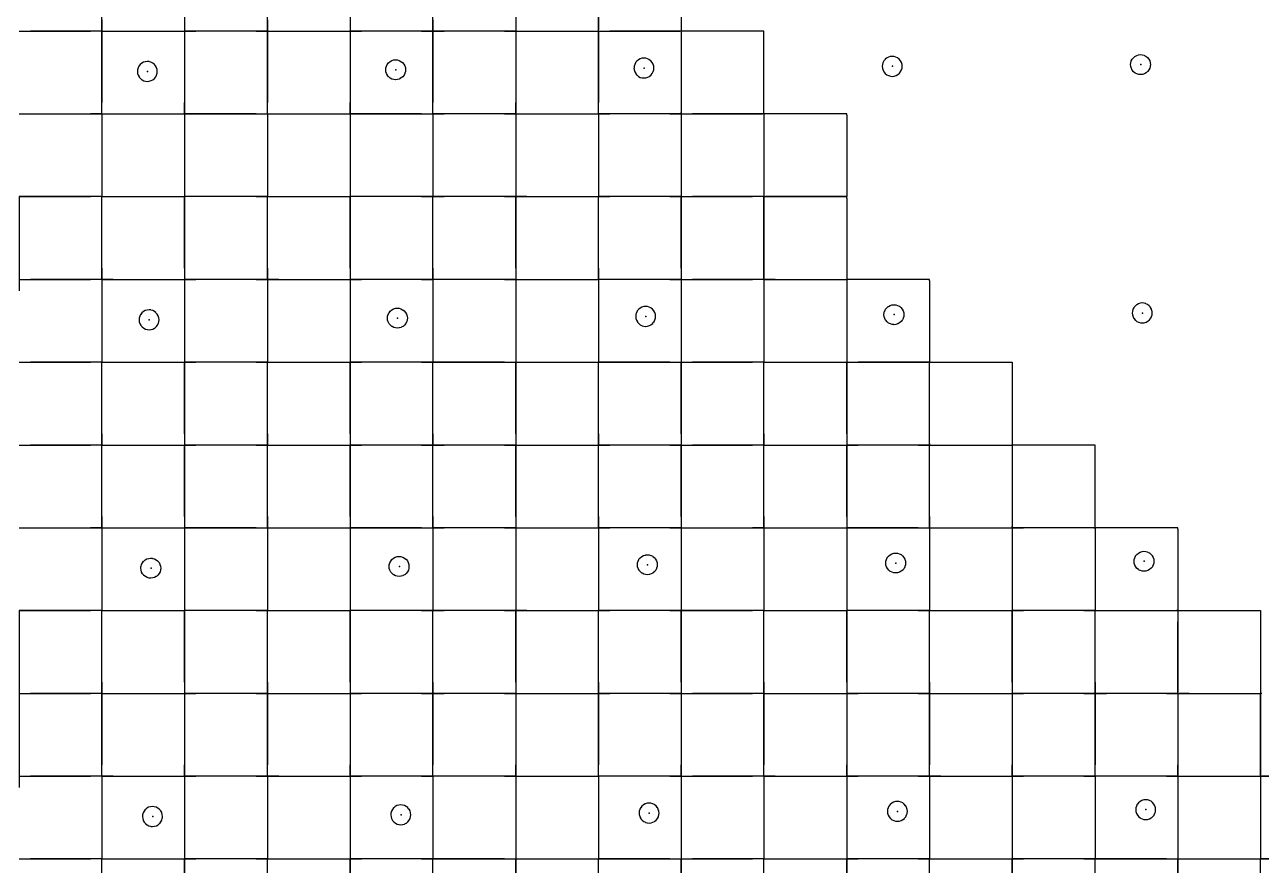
# Model space of a CAD drawing. Header units: metres. Extents: x 0 to 438, y -24 to 612.
# Drawn here: x 135.6 to 270.1, y 377.3 to 468.7 of the extents above; entities that cross this region are included whole.
import ezdxf

# ---------------------------------------------------------------- set-up
doc = ezdxf.new("R2010")
doc.units = ezdxf.units.M
doc.layers.add('LAYER_01_CUT', color=7, linetype='Continuous')
doc.layers.add('LAYER_04_GRID', color=7, linetype='Continuous')

msp = doc.modelspace()

# ---------------------------------------------------------------- linework, layer by layer
at = {"layer": 'LAYER_01_CUT'}
for points in [[(144, 466.77), (144, 468), (144, 475.77), (144, 477), (145.23, 477), (153, 477), (153, 475.77), (153, 468), (153, 466.77), (153, 459), (153, 457.77)], [(162, 466.77), (162, 468), (162, 475.77), (162, 477), (163.23, 477), (171, 477), (171, 475.77), (171, 468), (171, 466.77), (171, 459), (171, 457.77)], [(180, 466.77), (180, 468), (180, 475.77), (180, 477), (181.23, 477), (189, 477), (189, 475.77), (189, 468), (189, 466.77), (189, 459), (189, 457.77)], [(198, 466.77), (198, 468), (198, 475.77), (198, 477), (198, 468.15)], [(207, 476.85), (207, 468)], [(135, 468), (136.23, 468)], [(135, 468), (142.77, 468)], [(144, 468), (136.23, 468)], [(144, 468), (142.77, 468)], [(144, 469.23), (144, 468)], [(144, 468), (144, 460.23)], [(144, 468), (145.23, 468)], [(144, 468), (151.77, 468)], [(145.23, 468), (153, 468)], [(151.77, 468), (153, 468)], [(153, 469.23), (153, 468)], [(160.77, 468), (153, 468)], [(153, 468), (153, 460.23)], [(153, 468), (154.23, 468)], [(162, 468), (154.23, 468)], [(160.77, 468), (162, 468)], [(162, 469.23), (162, 468)], [(162, 468), (162, 460.23)], [(162, 468), (163.23, 468)], [(162, 468), (169.77, 468)], [(163.23, 468), (171, 468)], [(169.77, 468), (171, 468)], [(171, 469.23), (171, 468)], [(178.77, 468), (171, 468)], [(171, 468), (171, 460.23)], [(171, 468), (172.23, 468)], [(180, 468), (172.23, 468)], [(178.77, 468), (180, 468)], [(180, 469.23), (180, 468)], [(187.77, 468), (180, 468)], [(180, 468), (180, 460.23)], [(180, 468), (181.23, 468)], [(189, 468), (181.23, 468)], [(187.77, 468), (189, 468)], [(189, 469.23), (189, 468)], [(189, 468), (189, 460.23)], [(189, 468), (190.23, 468)], [(189, 468), (196.77, 468)], [(190.23, 468), (198, 468)], [(196.77, 468), (198, 468)], [(198, 468), (198, 468.15)], [(198, 468), (198, 460.23)], [(198, 468), (199.23, 468)], [(198, 468), (206.85, 468)], [(207, 468), (199.23, 468)], [(207, 468), (206.85, 468)], [(216, 467.85), (216, 468), (207.15, 468), (207, 468), (207, 466.77), (207, 459), (207, 457.77), (207, 450), (207, 448.77), (207, 441), (207, 439.77)], [(207, 468), (207, 459.15)], [(144, 459), (144, 466.77)], [(162, 459), (162, 466.77)], [(180, 459), (180, 466.77)], [(198, 459), (198, 466.77)], [(216, 459), (216, 467.85)], [(229.95, 463.08), (229.95, 463.08), (230.15, 463.1), (230.16, 463.11), (230.36, 463.17), (230.37, 463.17), (230.55, 463.27), (230.56, 463.27), (230.72, 463.41), (230.73, 463.42), (230.86, 463.58), (230.86, 463.59), (230.96, 463.77), (230.96, 463.78), (231.01, 463.97), (231.01, 463.98), (231.03, 464.17), (231.03, 464.18), (231.01, 464.37), (231.01, 464.38), (230.95, 464.58), (230.95, 464.59), (230.85, 464.77), (230.84, 464.78), (230.71, 464.94), (230.7, 464.95), (230.53, 465.08), (230.53, 465.08), (230.34, 465.18), (230.33, 465.18), (230.14, 465.23), (230.13, 465.23), (229.95, 465.25), (229.94, 465.25), (229.74, 465.23), (229.73, 465.23), (229.54, 465.17), (229.53, 465.17), (229.34, 465.07), (229.34, 465.06), (229.17, 464.93), (229.17, 464.92), (229.04, 464.75), (229.03, 464.75), (228.94, 464.56), (228.94, 464.55), (228.88, 464.36), (228.88, 464.35), (228.86, 464.17), (228.86, 464.16), (228.88, 463.96), (228.89, 463.95), (228.95, 463.76), (228.95, 463.75), (229.05, 463.56), (229.05, 463.56), (229.19, 463.4), (229.19, 463.39), (229.36, 463.26), (229.37, 463.25), (229.55, 463.16), (229.56, 463.16), (229.75, 463.1), (229.76, 463.1), (229.95, 463.08)], [(256.95, 465.44), (257.13, 465.42), (257.14, 465.42), (257.33, 465.37), (257.34, 465.36), (257.53, 465.27), (257.53, 465.26), (257.7, 465.13), (257.71, 465.13), (257.84, 464.96), (257.85, 464.96), (257.95, 464.77), (257.95, 464.76), (258.01, 464.57), (258.01, 464.56), (258.03, 464.36), (258.03, 464.35), (258.01, 464.17), (258.01, 464.16), (257.96, 463.97), (257.96, 463.96), (257.86, 463.77), (257.86, 463.77), (257.73, 463.6), (257.72, 463.6), (257.56, 463.46), (257.55, 463.46), (257.37, 463.35), (257.36, 463.35), (257.16, 463.29), (257.15, 463.29), (256.95, 463.27), (256.95, 463.27), (256.76, 463.29), (256.75, 463.29), (256.56, 463.34), (256.55, 463.35), (256.37, 463.44), (256.36, 463.44), (256.19, 463.57), (256.19, 463.58), (256.05, 463.74), (256.05, 463.75), (255.95, 463.94), (255.95, 463.94), (255.88, 464.14), (255.88, 464.15), (255.86, 464.35), (255.86, 464.35), (255.88, 464.54), (255.88, 464.55), (255.94, 464.74), (255.94, 464.75), (256.03, 464.93), (256.04, 464.94), (256.17, 465.11), (256.17, 465.11), (256.34, 465.25), (256.34, 465.25), (256.53, 465.35), (256.54, 465.36), (256.73, 465.42), (256.74, 465.42), (256.94, 465.44), (256.95, 465.44)], [(149.72, 462.85), (149.73, 462.86), (149.86, 463.02), (149.86, 463.03), (149.96, 463.21), (149.96, 463.22), (150.01, 463.41), (150.02, 463.42), (150.03, 463.61), (150.03, 463.62), (150.01, 463.81), (150.01, 463.82), (149.95, 464.02), (149.95, 464.03), (149.85, 464.21), (149.84, 464.22), (149.71, 464.38), (149.7, 464.39), (149.54, 464.52), (149.53, 464.52), (149.34, 464.62), (149.34, 464.62), (149.14, 464.67), (149.14, 464.68), (148.95, 464.69), (148.94, 464.69), (148.74, 464.67), (148.73, 464.67), (148.54, 464.61), (148.53, 464.61), (148.35, 464.51), (148.34, 464.5), (148.18, 464.37), (148.17, 464.36), (148.04, 464.19), (148.03, 464.19), (147.94, 464), (147.94, 464), (147.88, 463.8), (147.88, 463.8), (147.87, 463.61), (147.87, 463.6), (147.89, 463.4), (147.89, 463.39), (147.95, 463.2), (147.95, 463.19), (148.05, 463.01), (148.05, 463), (148.19, 462.84), (148.2, 462.83), (148.36, 462.7), (148.37, 462.69), (148.55, 462.6), (148.56, 462.6), (148.75, 462.54), (148.76, 462.54), (148.95, 462.53), (148.96, 462.52), (149.16, 462.55), (149.16, 462.55), (149.36, 462.61), (149.37, 462.61), (149.55, 462.71), (149.56, 462.71), (149.72, 462.85)], [(174.88, 463.98), (174.88, 463.99), (174.94, 464.18), (174.94, 464.19), (175.03, 464.37), (175.04, 464.38), (175.17, 464.55), (175.18, 464.55), (175.34, 464.69), (175.35, 464.69), (175.53, 464.79), (175.54, 464.8), (175.73, 464.86), (175.74, 464.86), (175.94, 464.88), (175.95, 464.88), (176.14, 464.86), (176.14, 464.86), (176.34, 464.81), (176.34, 464.8), (176.53, 464.71), (176.53, 464.7), (176.7, 464.57), (176.71, 464.57), (176.84, 464.41), (176.85, 464.4), (176.95, 464.21), (176.95, 464.21), (177.01, 464.01), (177.01, 464), (177.03, 463.8), (177.03, 463.79), (177.02, 463.61), (177.01, 463.6), (176.96, 463.41), (176.96, 463.4), (176.86, 463.22), (176.86, 463.21), (176.73, 463.04), (176.72, 463.04), (176.56, 462.9), (176.55, 462.9), (176.37, 462.8), (176.36, 462.79), (176.16, 462.73), (176.15, 462.73), (175.96, 462.71), (175.95, 462.71), (175.76, 462.73), (175.75, 462.73), (175.56, 462.78), (175.55, 462.79), (175.37, 462.88), (175.36, 462.88), (175.2, 463.02), (175.19, 463.02), (175.05, 463.18), (175.05, 463.19), (174.95, 463.38), (174.95, 463.38), (174.89, 463.58), (174.89, 463.59), (174.87, 463.79), (174.87, 463.79), (174.88, 463.98)], [(203.86, 463.4), (203.96, 463.59), (203.96, 463.59), (204.01, 463.79), (204.01, 463.79), (204.03, 463.98), (204.03, 463.99), (204.01, 464.19), (204.01, 464.2), (203.95, 464.39), (203.95, 464.4), (203.85, 464.58), (203.84, 464.59), (203.71, 464.75), (203.7, 464.76), (203.53, 464.89), (203.53, 464.9), (203.34, 464.99), (203.33, 464.99), (203.14, 465.05), (203.14, 465.05), (202.95, 465.06), (202.94, 465.06), (202.74, 465.04), (202.73, 465.04), (202.54, 464.98), (202.53, 464.98), (202.34, 464.88), (202.34, 464.88), (202.18, 464.74), (202.17, 464.73), (202.04, 464.57), (202.03, 464.56), (201.94, 464.38), (201.94, 464.37), (201.88, 464.18), (201.88, 464.17), (201.87, 463.98), (201.86, 463.97), (201.88, 463.78), (201.89, 463.77), (201.95, 463.57), (201.95, 463.56), (202.05, 463.38), (202.05, 463.37), (202.19, 463.21), (202.2, 463.2), (202.36, 463.07), (202.37, 463.07), (202.55, 462.97), (202.56, 462.97), (202.75, 462.92), (202.76, 462.91), (202.95, 462.9), (202.96, 462.9), (203.15, 462.92), (203.16, 462.92), (203.36, 462.98), (203.37, 462.98), (203.55, 463.08), (203.56, 463.09), (203.72, 463.22), (203.73, 463.23), (203.86, 463.39), (203.86, 463.4)], [(144, 459), (144, 460.23)], [(153, 459), (153, 460.23)], [(162, 459), (162, 460.23)], [(171, 459), (171, 460.23)], [(180, 459), (180, 460.23)], [(189, 459), (189, 460.23)], [(198, 459), (198, 460.23)], [(135, 459), (136.23, 459)], [(135, 459), (142.77, 459)], [(136.23, 459), (144, 459), (144, 457.77)], [(144, 459), (142.77, 459)], [(144, 459), (144, 451.23)], [(144, 459), (145.23, 459)], [(144, 459), (151.77, 459)], [(145.23, 459), (153, 459)], [(151.77, 459), (153, 459)], [(160.77, 459), (153, 459)], [(153, 459), (153, 451.23)], [(153, 459), (154.23, 459)], [(154.23, 459), (162, 459), (162, 457.77)], [(160.77, 459), (162, 459)], [(162, 459), (162, 451.23)], [(162, 459), (163.23, 459)], [(162, 459), (169.77, 459)], [(163.23, 459), (171, 459)], [(169.77, 459), (171, 459)], [(178.77, 459), (171, 459)], [(171, 459), (171, 451.23)], [(171, 459), (172.23, 459)], [(172.23, 459), (180, 459), (180, 457.77)], [(178.77, 459), (180, 459)], [(187.77, 459), (180, 459)], [(180, 459), (180, 451.23)], [(180, 459), (181.23, 459)], [(189, 459), (181.23, 459)], [(187.77, 459), (189, 459)], [(189, 459), (189, 451.23)], [(189, 459), (190.23, 459)], [(189, 459), (196.77, 459)], [(190.23, 459), (198, 459), (198, 457.77)], [(196.77, 459), (198, 459)], [(205.77, 459), (198, 459)], [(198, 459), (198, 451.23)], [(198, 459), (199.23, 459)], [(207, 459), (199.23, 459)], [(205.77, 459), (207, 459)], [(207, 459), (207, 459.15)], [(207, 459), (207, 451.23)], [(207, 459), (208.23, 459)], [(207, 459), (215.85, 459)], [(216, 459), (208.23, 459)], [(216, 459), (215.85, 459)], [(225, 458.85), (225, 459), (216.15, 459), (216, 459), (216, 457.77)], [(216, 459), (216, 450.15)], [(225, 458.85), (225, 450)], [(144, 457.77), (144, 450)], [(153, 457.77), (153, 450)], [(162, 457.77), (162, 450)], [(171, 457.77), (171, 450)], [(180, 457.77), (180, 450)], [(189, 457.77), (189, 450)], [(198, 457.77), (198, 450)], [(216, 457.77), (216, 450)], [(144, 451.23), (144, 450)], [(153, 451.23), (153, 450)], [(162, 451.23), (162, 450)], [(171, 451.23), (171, 450)], [(180, 451.23), (180, 450)], [(189, 451.23), (189, 450)], [(198, 451.23), (198, 450)], [(207, 451.23), (207, 450)], [(136.23, 450), (135, 450), (135, 448.77), (135, 441), (135, 439.77)], [(135, 450), (142.77, 450)], [(144, 450), (136.23, 450)], [(144, 450), (142.77, 450)], [(144, 448.77), (144, 450), (145.23, 450)], [(144, 442.23), (144, 450)], [(144, 450), (151.77, 450)], [(145.23, 450), (153, 450)], [(151.77, 450), (153, 450)], [(154.23, 450), (153, 450), (153, 448.77), (153, 441), (153, 439.77)], [(160.77, 450), (153, 450)], [(153, 442.23), (153, 450)], [(162, 450), (154.23, 450)], [(160.77, 450), (162, 450)], [(162, 448.77), (162, 450), (163.23, 450)], [(162, 442.23), (162, 450)], [(162, 450), (169.77, 450)], [(163.23, 450), (171, 450)], [(169.77, 450), (171, 450)], [(172.23, 450), (171, 450), (171, 448.77), (171, 441), (171, 439.77)], [(178.77, 450), (171, 450)], [(171, 442.23), (171, 450)], [(180, 450), (172.23, 450)], [(178.77, 450), (180, 450)], [(180, 448.77), (180, 450), (181.23, 450)], [(187.77, 450), (180, 450)], [(180, 442.23), (180, 450)], [(189, 450), (181.23, 450)], [(187.77, 450), (189, 450)], [(190.23, 450), (189, 450), (189, 448.77), (189, 441), (189, 439.77)], [(189, 442.23), (189, 450)], [(189, 450), (196.77, 450)], [(190.23, 450), (198, 450)], [(196.77, 450), (198, 450)], [(198, 448.77), (198, 450), (199.23, 450)], [(205.77, 450), (198, 450)], [(198, 442.23), (198, 450)], [(207, 450), (199.23, 450)], [(205.77, 450), (207, 450)], [(207, 442.23), (207, 450)], [(207, 450), (208.23, 450)], [(207, 450), (214.77, 450)], [(216, 450), (208.23, 450)], [(216, 450), (214.77, 450)], [(216, 450.15), (216, 450)], [(216, 448.77), (216, 450), (216, 441.15)], [(216, 450), (224.85, 450)], [(216, 450), (216.15, 450)], [(224.85, 450), (225, 450), (216.15, 450)], [(225, 449.85), (225, 450)], [(225, 449.85), (225, 441)], [(144, 441), (144, 448.77)], [(162, 441), (162, 448.77)], [(180, 441), (180, 448.77)], [(198, 441), (198, 448.77)], [(216, 441), (216, 448.77)], [(144, 442.23), (144, 441)], [(153, 442.23), (153, 441)], [(162, 442.23), (162, 441)], [(171, 442.23), (171, 441)], [(180, 442.23), (180, 441)], [(189, 442.23), (189, 441)], [(198, 442.23), (198, 441)], [(207, 442.23), (207, 441)], [(216, 441), (216, 441.15)], [(135, 441), (136.23, 441)], [(135, 441), (142.77, 441)], [(144, 441), (136.23, 441)], [(144, 441), (142.77, 441)], [(145.23, 441), (144, 441), (144, 439.77)], [(144, 441), (144, 433.23)], [(144, 441), (151.77, 441)], [(144, 439.77), (144, 432)], [(145.23, 441), (153, 441)], [(151.77, 441), (153, 441)], [(160.77, 441), (153, 441)], [(153, 441), (153, 433.23)], [(153, 441), (154.23, 441)], [(153, 439.77), (153, 432)], [(162, 441), (154.23, 441)], [(160.77, 441), (162, 441)], [(163.23, 441), (162, 441), (162, 439.77)], [(162, 441), (162, 433.23)], [(162, 441), (169.77, 441)], [(162, 439.77), (162, 432)], [(163.23, 441), (171, 441)], [(169.77, 441), (171, 441)], [(178.77, 441), (171, 441)], [(171, 441), (171, 433.23)], [(171, 441), (172.23, 441)], [(171, 439.77), (171, 432)], [(180, 441), (172.23, 441)], [(178.77, 441), (180, 441)], [(181.23, 441), (180, 441), (180, 439.77)], [(187.77, 441), (180, 441)], [(180, 441), (180, 433.23)], [(180, 439.77), (180, 432)], [(189, 441), (181.23, 441)], [(187.77, 441), (189, 441)], [(189, 441), (189, 433.23)], [(189, 441), (190.23, 441)], [(189, 441), (196.77, 441)], [(189, 439.77), (189, 432)], [(190.23, 441), (198, 441)], [(196.77, 441), (198, 441)], [(199.23, 441), (198, 441), (198, 439.77)], [(205.77, 441), (198, 441)], [(198, 441), (198, 433.23)], [(198, 439.77), (198, 432)], [(207, 441), (199.23, 441)], [(205.77, 441), (207, 441)], [(207, 441), (207, 433.23)], [(207, 441), (208.23, 441)], [(207, 441), (214.77, 441)], [(207, 439.77), (207, 432)], [(216, 441), (208.23, 441)], [(216, 441), (214.77, 441)], [(217.23, 441), (216, 441), (216, 439.77)], [(216, 441), (216, 433.23)], [(216, 441), (224.85, 441)], [(216, 439.77), (216, 432)], [(217.23, 441), (225, 441)], [(224.85, 441), (225, 441)], [(234, 440.85), (234, 441), (225.15, 441), (225, 441), (225, 439.77)], [(225, 441), (225, 432.15)], [(225, 439.77), (225, 432)], [(234, 440.85), (234, 432)], [(257.55, 436.36), (257.74, 436.46), (257.74, 436.46), (257.91, 436.6), (257.91, 436.6), (258.04, 436.77), (258.05, 436.78), (258.14, 436.96), (258.14, 436.97), (258.2, 437.16), (258.2, 437.17), (258.22, 437.35), (258.22, 437.36), (258.2, 437.56), (258.19, 437.57), (258.13, 437.77), (258.13, 437.77), (258.03, 437.96), (258.03, 437.97), (257.89, 438.13), (257.89, 438.13), (257.72, 438.26), (257.71, 438.27), (257.53, 438.36), (257.52, 438.37), (257.33, 438.42), (257.32, 438.42), (257.13, 438.44), (257.13, 438.44), (256.93, 438.42), (256.92, 438.42), (256.72, 438.36), (256.71, 438.35), (256.53, 438.25), (256.52, 438.25), (256.36, 438.11), (256.35, 438.11), (256.22, 437.94), (256.22, 437.93), (256.12, 437.75), (256.12, 437.74), (256.07, 437.55), (256.07, 437.54), (256.05, 437.35), (256.05, 437.35), (256.07, 437.15), (256.07, 437.14), (256.13, 436.94), (256.13, 436.94), (256.23, 436.75), (256.24, 436.74), (256.37, 436.58), (256.38, 436.58), (256.55, 436.44), (256.55, 436.44), (256.74, 436.35), (256.75, 436.34), (256.94, 436.29), (256.95, 436.29), (257.13, 436.27), (257.14, 436.27), (257.34, 436.29), (257.35, 436.29), (257.54, 436.35), (257.55, 436.36)], [(148.24, 436.01), (148.24, 436), (148.38, 435.84), (148.38, 435.83), (148.55, 435.7), (148.56, 435.69), (148.74, 435.6), (148.75, 435.6), (148.94, 435.54), (148.95, 435.54), (149.14, 435.53), (149.14, 435.53), (149.34, 435.55), (149.35, 435.55), (149.55, 435.61), (149.55, 435.61), (149.74, 435.71), (149.75, 435.71), (149.91, 435.85), (149.92, 435.86), (150.05, 436.02), (150.05, 436.03), (150.14, 436.21), (150.15, 436.22), (150.2, 436.41), (150.2, 436.42), (150.22, 436.61), (150.22, 436.62), (150.2, 436.81), (150.2, 436.82), (150.14, 437.02), (150.14, 437.03), (150.03, 437.21), (150.03, 437.22), (149.89, 437.38), (149.89, 437.39), (149.72, 437.52), (149.72, 437.52), (149.53, 437.62), (149.52, 437.62), (149.33, 437.67), (149.32, 437.68), (149.14, 437.69), (149.13, 437.69), (148.93, 437.67), (148.92, 437.67), (148.73, 437.61), (148.72, 437.61), (148.53, 437.51), (148.53, 437.5), (148.36, 437.37), (148.36, 437.36), (148.23, 437.2), (148.22, 437.19), (148.13, 437), (148.12, 437), (148.07, 436.8), (148.07, 436.8), (148.05, 436.61), (148.05, 436.6), (148.07, 436.4), (148.07, 436.39), (148.13, 436.2), (148.14, 436.19), (148.24, 436.01)], [(176.32, 437.86), (176.33, 437.86), (176.52, 437.81), (176.53, 437.8), (176.71, 437.71), (176.72, 437.71), (176.89, 437.57), (176.89, 437.57), (177.03, 437.41), (177.03, 437.4), (177.13, 437.21), (177.14, 437.21), (177.2, 437.01), (177.2, 437), (177.22, 436.8), (177.22, 436.8), (177.2, 436.61), (177.2, 436.6), (177.15, 436.41), (177.14, 436.4), (177.05, 436.22), (177.05, 436.21), (176.91, 436.04), (176.91, 436.04), (176.75, 435.9), (176.74, 435.9), (176.55, 435.8), (176.55, 435.79), (176.35, 435.73), (176.34, 435.73), (176.14, 435.71), (176.14, 435.71), (175.95, 435.73), (175.94, 435.73), (175.75, 435.78), (175.74, 435.79), (175.56, 435.88), (175.55, 435.89), (175.38, 436.02), (175.38, 436.02), (175.24, 436.18), (175.24, 436.19), (175.14, 436.38), (175.13, 436.39), (175.07, 436.58), (175.07, 436.59), (175.05, 436.79), (175.05, 436.8), (175.07, 436.98), (175.07, 436.99), (175.12, 437.18), (175.13, 437.19), (175.22, 437.37), (175.23, 437.38), (175.36, 437.55), (175.36, 437.55), (175.52, 437.69), (175.53, 437.69), (175.72, 437.79), (175.73, 437.8), (175.92, 437.86), (175.93, 437.86), (176.13, 437.88), (176.14, 437.88), (176.32, 437.86)], [(202.22, 437.57), (202.22, 437.56), (202.13, 437.38), (202.12, 437.37), (202.07, 437.18), (202.07, 437.17), (202.05, 436.98), (202.05, 436.97), (202.07, 436.78), (202.07, 436.77), (202.13, 436.57), (202.14, 436.56), (202.24, 436.38), (202.24, 436.37), (202.38, 436.21), (202.38, 436.2), (202.55, 436.07), (202.55, 436.07), (202.74, 435.97), (202.75, 435.97), (202.94, 435.92), (202.95, 435.91), (203.13, 435.9), (203.14, 435.9), (203.34, 435.92), (203.35, 435.92), (203.54, 435.98), (203.55, 435.98), (203.74, 436.08), (203.75, 436.09), (203.91, 436.22), (203.91, 436.23), (204.04, 436.4), (204.05, 436.4), (204.14, 436.59), (204.15, 436.6), (204.2, 436.79), (204.2, 436.79), (204.22, 436.98), (204.22, 436.99), (204.2, 437.19), (204.2, 437.2), (204.14, 437.39), (204.13, 437.4), (204.03, 437.58), (204.03, 437.59), (203.89, 437.75), (203.89, 437.76), (203.72, 437.89), (203.71, 437.9), (203.53, 437.99), (203.52, 437.99), (203.33, 438.05), (203.32, 438.05), (203.13, 438.06), (203.13, 438.07), (202.93, 438.04), (202.92, 438.04), (202.72, 437.98), (202.72, 437.98), (202.53, 437.88), (202.52, 437.88), (202.36, 437.74), (202.36, 437.73), (202.22, 437.57)], [(230.53, 438.18), (230.71, 438.08), (230.72, 438.08), (230.89, 437.95), (230.89, 437.94), (231.03, 437.78), (231.03, 437.77), (231.13, 437.59), (231.14, 437.58), (231.2, 437.38), (231.2, 437.37), (231.22, 437.18), (231.22, 437.17), (231.2, 436.98), (231.2, 436.97), (231.15, 436.78), (231.14, 436.77), (231.05, 436.59), (231.04, 436.58), (230.91, 436.42), (230.91, 436.41), (230.74, 436.27), (230.74, 436.27), (230.55, 436.17), (230.54, 436.17), (230.35, 436.11), (230.34, 436.11), (230.14, 436.08), (230.13, 436.09), (229.95, 436.1), (229.94, 436.1), (229.75, 436.16), (229.74, 436.16), (229.55, 436.25), (229.55, 436.26), (229.38, 436.39), (229.38, 436.4), (229.24, 436.56), (229.23, 436.57), (229.13, 436.75), (229.13, 436.76), (229.07, 436.95), (229.07, 436.96), (229.05, 437.16), (229.05, 437.17), (229.07, 437.36), (229.07, 437.36), (229.12, 437.56), (229.13, 437.56), (229.22, 437.75), (229.22, 437.75), (229.35, 437.92), (229.36, 437.93), (229.52, 438.06), (229.53, 438.07), (229.72, 438.17), (229.72, 438.17), (229.92, 438.23), (229.93, 438.23), (230.13, 438.25), (230.13, 438.25), (230.32, 438.24), (230.33, 438.23), (230.52, 438.18), (230.53, 438.18)], [(144, 433.23), (144, 432)], [(153, 433.23), (153, 432)], [(162, 433.23), (162, 432)], [(171, 433.23), (171, 432)], [(180, 433.23), (180, 432)], [(189, 433.23), (189, 432)], [(198, 433.23), (198, 432)], [(207, 433.23), (207, 432)], [(216, 433.23), (216, 432)], [(135, 432), (136.23, 432)], [(135, 432), (142.77, 432)], [(144, 432), (136.23, 432)], [(144, 432), (142.77, 432)], [(144, 421.77), (144, 423), (144, 430.77), (144, 432), (145.23, 432), (153, 432), (153, 430.77), (153, 423), (153, 421.77), (153, 414), (153, 412.77)], [(144, 424.23), (144, 432)], [(144, 432), (151.77, 432)], [(151.77, 432), (153, 432)], [(160.77, 432), (153, 432)], [(153, 424.23), (153, 432)], [(153, 432), (154.23, 432)], [(162, 432), (154.23, 432)], [(160.77, 432), (162, 432)], [(162, 421.77), (162, 423), (162, 430.77), (162, 432), (163.23, 432), (171, 432), (171, 430.77), (171, 423), (171, 421.77), (171, 414), (171, 412.77)], [(162, 424.23), (162, 432)], [(162, 432), (169.77, 432)], [(169.77, 432), (171, 432)], [(178.77, 432), (171, 432)], [(171, 424.23), (171, 432)], [(171, 432), (172.23, 432)], [(180, 432), (172.23, 432)], [(178.77, 432), (180, 432)], [(180, 421.77), (180, 423), (180, 430.77), (180, 432), (181.23, 432), (189, 432), (189, 430.77), (189, 423), (189, 421.77), (189, 414), (189, 412.77)], [(187.77, 432), (180, 432)], [(180, 424.23), (180, 432)], [(187.77, 432), (189, 432)], [(189, 424.23), (189, 432)], [(189, 432), (190.23, 432)], [(189, 432), (196.77, 432)], [(190.23, 432), (198, 432)], [(196.77, 432), (198, 432)], [(198, 421.77), (198, 423), (198, 430.77), (198, 432), (199.23, 432), (207, 432), (207, 430.77), (207, 423), (207, 421.77), (207, 414), (207, 412.77)], [(205.77, 432), (198, 432)], [(198, 424.23), (198, 432)], [(205.77, 432), (207, 432)], [(207, 424.23), (207, 432)], [(207, 432), (208.23, 432)], [(207, 432), (214.77, 432)], [(216, 432), (208.23, 432)], [(216, 432), (214.77, 432)], [(216, 421.77), (216, 423), (216, 430.77), (216, 432), (217.23, 432), (225, 432), (225, 430.77), (225, 423), (225, 421.77), (225, 414), (225, 412.77)], [(216, 424.23), (216, 432)], [(216, 432), (223.77, 432)], [(223.77, 432), (225, 432)], [(225, 432.15), (225, 432)], [(225, 424.23), (225, 432)], [(225, 432), (226.23, 432)], [(225, 432), (233.85, 432)], [(234, 432), (226.23, 432)], [(234, 432), (233.85, 432)], [(234, 421.77), (234, 423), (234, 430.77), (234, 432), (234.15, 432), (243, 432), (243, 431.85)], [(234, 423.15), (234, 432)], [(243, 431.85), (243, 423)], [(144, 424.23), (144, 423)], [(153, 424.23), (153, 423)], [(162, 424.23), (162, 423)], [(171, 424.23), (171, 423)], [(180, 424.23), (180, 423)], [(189, 424.23), (189, 423)], [(198, 424.23), (198, 423)], [(207, 424.23), (207, 423)], [(216, 424.23), (216, 423)], [(225, 424.23), (225, 423)], [(135, 423), (136.23, 423)], [(135, 423), (142.77, 423)], [(144, 423), (136.23, 423)], [(144, 423), (142.77, 423)], [(144, 415.23), (144, 423)], [(144, 423), (145.23, 423)], [(144, 423), (151.77, 423)], [(145.23, 423), (153, 423)], [(151.77, 423), (153, 423)], [(160.77, 423), (153, 423)], [(153, 415.23), (153, 423)], [(153, 423), (154.23, 423)], [(162, 423), (154.23, 423)], [(160.77, 423), (162, 423)], [(162, 415.23), (162, 423)], [(162, 423), (163.23, 423)], [(162, 423), (169.77, 423)], [(163.23, 423), (171, 423)], [(169.77, 423), (171, 423)], [(178.77, 423), (171, 423)], [(171, 415.23), (171, 423)], [(171, 423), (172.23, 423)], [(180, 423), (172.23, 423)], [(178.77, 423), (180, 423)], [(187.77, 423), (180, 423)], [(180, 415.23), (180, 423)], [(180, 423), (181.23, 423)], [(189, 423), (181.23, 423)], [(187.77, 423), (189, 423)], [(189, 415.23), (189, 423)], [(189, 423), (190.23, 423)], [(189, 423), (196.77, 423)], [(190.23, 423), (198, 423)], [(196.77, 423), (198, 423)], [(205.77, 423), (198, 423)], [(198, 415.23), (198, 423)], [(198, 423), (199.23, 423)], [(207, 423), (199.23, 423)], [(205.77, 423), (207, 423)], [(207, 415.23), (207, 423)], [(207, 423), (208.23, 423)], [(207, 423), (214.77, 423)], [(216, 423), (208.23, 423)], [(216, 423), (214.77, 423)], [(216, 415.23), (216, 423)], [(216, 423), (217.23, 423)], [(216, 423), (223.77, 423)], [(217.23, 423), (225, 423)], [(223.77, 423), (225, 423)], [(232.77, 423), (225, 423)], [(225, 415.23), (225, 423)], [(225, 423), (226.23, 423)], [(234, 423), (226.23, 423)], [(232.77, 423), (234, 423)], [(234, 423.15), (234, 423)], [(234, 415.23), (234, 423)], [(234, 423), (235.23, 423)], [(234, 423), (242.85, 423)], [(235.23, 423), (243, 423)], [(242.85, 423), (243, 423)], [(252, 422.85), (252, 423), (243.15, 423), (243, 423), (243, 421.77), (243, 414), (243, 412.77), (243, 405), (243, 403.77), (243, 396), (243, 394.77), (243, 387), (243, 385.77)], [(243, 423), (243, 414.15)], [(252, 414), (252, 422.85)], [(144, 414), (144, 421.77)], [(162, 414), (162, 421.77)], [(180, 414), (180, 421.77)], [(198, 414), (198, 421.77)], [(216, 414), (216, 421.77)], [(234, 414), (234, 421.77)], [(144, 415.23), (144, 414)], [(153, 415.23), (153, 414)], [(162, 415.23), (162, 414)], [(171, 415.23), (171, 414)], [(180, 415.23), (180, 414)], [(189, 415.23), (189, 414)], [(198, 415.23), (198, 414)], [(207, 415.23), (207, 414)], [(216, 415.23), (216, 414)], [(225, 415.23), (225, 414)], [(234, 415.23), (234, 414)], [(243, 414), (243, 414.15)], [(135, 414), (136.23, 414)], [(135, 414), (142.77, 414)], [(136.23, 414), (144, 414), (144, 412.77)], [(144, 414), (142.77, 414)], [(144, 414), (144, 406.23)], [(144, 414), (145.23, 414)], [(144, 414), (151.77, 414)], [(145.23, 414), (153, 414)], [(151.77, 414), (153, 414)], [(160.77, 414), (153, 414)], [(153, 414), (153, 406.23)], [(153, 414), (154.23, 414)], [(154.23, 414), (162, 414), (162, 412.77)], [(160.77, 414), (162, 414)], [(162, 414), (162, 406.23)], [(162, 414), (163.23, 414)], [(162, 414), (169.77, 414)], [(163.23, 414), (171, 414)], [(169.77, 414), (171, 414)], [(178.77, 414), (171, 414)], [(171, 414), (171, 406.23)], [(171, 414), (172.23, 414)], [(172.23, 414), (180, 414), (180, 412.77)], [(178.77, 414), (180, 414)], [(187.77, 414), (180, 414)], [(180, 414), (180, 406.23)], [(180, 414), (181.23, 414)], [(189, 414), (181.23, 414)], [(187.77, 414), (189, 414)], [(189, 414), (189, 406.23)], [(189, 414), (190.23, 414)], [(189, 414), (196.77, 414)], [(190.23, 414), (198, 414), (198, 412.77)], [(196.77, 414), (198, 414)], [(205.77, 414), (198, 414)], [(198, 414), (198, 406.23)], [(198, 414), (199.23, 414)], [(207, 414), (199.23, 414)], [(205.77, 414), (207, 414)], [(207, 414), (207, 406.23)], [(207, 414), (208.23, 414)], [(207, 414), (214.77, 414)], [(208.23, 414), (216, 414), (216, 412.77)], [(216, 414), (214.77, 414)], [(216, 414), (216, 406.23)], [(216, 414), (217.23, 414)], [(216, 414), (223.77, 414)], [(217.23, 414), (225, 414)], [(223.77, 414), (225, 414)], [(232.77, 414), (225, 414)], [(225, 414), (225, 406.23)], [(225, 414), (226.23, 414)], [(226.23, 414), (234, 414), (234, 412.77)], [(232.77, 414), (234, 414)], [(234, 414), (234, 406.23)], [(234, 414), (235.23, 414)], [(234, 414), (241.77, 414)], [(235.23, 414), (243, 414)], [(241.77, 414), (243, 414)], [(251.85, 414), (243, 414)], [(243, 414), (243, 406.23)], [(243, 414), (244.23, 414)], [(252, 414), (244.23, 414)], [(251.85, 414), (252, 414)], [(261, 413.85), (261, 414), (252.15, 414), (252, 414), (252, 412.77)], [(252, 414), (252, 405.15)], [(261, 413.85), (261, 405)], [(144, 412.77), (144, 405)], [(153, 412.77), (153, 405)], [(162, 412.77), (162, 405)], [(171, 412.77), (171, 405)], [(180, 412.77), (180, 405)], [(189, 412.77), (189, 405)], [(198, 412.77), (198, 405)], [(207, 412.77), (207, 405)], [(216, 412.77), (216, 405)], [(225, 412.77), (225, 405)], [(234, 412.77), (234, 405)], [(252, 412.77), (252, 405)], [(256.32, 409.94), (256.32, 409.95), (256.26, 410.14), (256.26, 410.15), (256.24, 410.35), (256.24, 410.36), (256.25, 410.54), (256.25, 410.55), (256.31, 410.74), (256.31, 410.75), (256.4, 410.93), (256.41, 410.94), (256.54, 411.11), (256.55, 411.11), (256.71, 411.25), (256.72, 411.25), (256.9, 411.35), (256.91, 411.36), (257.11, 411.42), (257.11, 411.42), (257.31, 411.44), (257.32, 411.44), (257.51, 411.42), (257.51, 411.42), (257.71, 411.37), (257.71, 411.36), (257.9, 411.27), (257.91, 411.27), (258.07, 411.13), (258.08, 411.13), (258.21, 410.97), (258.22, 410.96), (258.32, 410.77), (258.32, 410.77), (258.38, 410.57), (258.38, 410.56), (258.4, 410.36), (258.4, 410.36), (258.39, 410.17), (258.38, 410.16), (258.33, 409.97), (258.33, 409.96), (258.23, 409.78), (258.23, 409.77), (258.1, 409.6), (258.09, 409.6), (257.93, 409.46), (257.92, 409.46), (257.74, 409.36), (257.73, 409.35), (257.53, 409.29), (257.53, 409.29), (257.33, 409.27), (257.32, 409.27), (257.13, 409.29), (257.12, 409.29), (256.93, 409.34), (256.92, 409.35), (256.74, 409.44), (256.73, 409.45), (256.57, 409.58), (256.56, 409.58), (256.42, 409.74), (256.42, 409.75), (256.32, 409.94)], [(148.24, 409.61), (148.25, 409.8), (148.26, 409.8), (148.31, 410), (148.31, 410), (148.41, 410.19), (148.41, 410.2), (148.54, 410.36), (148.55, 410.37), (148.71, 410.5), (148.72, 410.51), (148.9, 410.61), (148.91, 410.61), (149.11, 410.67), (149.12, 410.67), (149.31, 410.69), (149.32, 410.69), (149.51, 410.68), (149.52, 410.67), (149.71, 410.62), (149.72, 410.62), (149.9, 410.52), (149.91, 410.52), (150.07, 410.39), (150.08, 410.38), (150.22, 410.22), (150.22, 410.21), (150.32, 410.03), (150.32, 410.02), (150.38, 409.82), (150.38, 409.82), (150.41, 409.62), (150.4, 409.61), (150.39, 409.42), (150.39, 409.41), (150.33, 409.22), (150.33, 409.22), (150.24, 409.03), (150.23, 409.02), (150.1, 408.86), (150.09, 408.85), (149.93, 408.71), (149.92, 408.71), (149.74, 408.61), (149.73, 408.61), (149.54, 408.55), (149.53, 408.55), (149.33, 408.53), (149.32, 408.53), (149.13, 408.54), (149.13, 408.54), (148.94, 408.6), (148.93, 408.6), (148.74, 408.69), (148.74, 408.7), (148.57, 408.83), (148.56, 408.84), (148.43, 409), (148.42, 409.01), (148.32, 409.19), (148.32, 409.2), (148.26, 409.4), (148.26, 409.4), (148.24, 409.6), (148.24, 409.61)], [(175.71, 410.69), (175.72, 410.7), (175.9, 410.8), (175.91, 410.8), (176.11, 410.86), (176.12, 410.86), (176.31, 410.88), (176.32, 410.88), (176.51, 410.86), (176.52, 410.86), (176.71, 410.81), (176.72, 410.8), (176.9, 410.71), (176.91, 410.71), (177.07, 410.58), (177.08, 410.57), (177.22, 410.41), (177.22, 410.4), (177.32, 410.21), (177.32, 410.21), (177.38, 410.01), (177.38, 410), (177.4, 409.8), (177.4, 409.8), (177.39, 409.61), (177.39, 409.6), (177.33, 409.41), (177.33, 409.4), (177.24, 409.22), (177.23, 409.21), (177.1, 409.04), (177.09, 409.04), (176.93, 408.9), (176.92, 408.9), (176.74, 408.8), (176.73, 408.79), (176.54, 408.73), (176.53, 408.73), (176.33, 408.71), (176.32, 408.71), (176.13, 408.73), (176.13, 408.73), (175.93, 408.78), (175.93, 408.79), (175.74, 408.88), (175.73, 408.89), (175.57, 409.02), (175.56, 409.02), (175.43, 409.19), (175.42, 409.19), (175.32, 409.38), (175.32, 409.39), (175.26, 409.58), (175.26, 409.59), (175.24, 409.79), (175.24, 409.8), (175.25, 409.98), (175.26, 409.99), (175.31, 410.18), (175.31, 410.19), (175.41, 410.38), (175.41, 410.38), (175.54, 410.55), (175.55, 410.55), (175.71, 410.69)], [(202.73, 409.07), (202.57, 409.2), (202.56, 409.21), (202.43, 409.37), (202.42, 409.38), (202.32, 409.56), (202.32, 409.57), (202.26, 409.77), (202.26, 409.78), (202.24, 409.97), (202.24, 409.98), (202.25, 410.17), (202.26, 410.18), (202.31, 410.37), (202.31, 410.38), (202.41, 410.56), (202.41, 410.57), (202.54, 410.74), (202.55, 410.74), (202.71, 410.88), (202.72, 410.88), (202.9, 410.98), (202.91, 410.98), (203.11, 411.04), (203.11, 411.05), (203.31, 411.07), (203.32, 411.07), (203.51, 411.05), (203.52, 411.05), (203.71, 410.99), (203.72, 410.99), (203.9, 410.9), (203.91, 410.89), (204.07, 410.76), (204.08, 410.75), (204.22, 410.59), (204.22, 410.59), (204.32, 410.4), (204.32, 410.39), (204.38, 410.2), (204.38, 410.19), (204.4, 409.99), (204.4, 409.98), (204.39, 409.8), (204.39, 409.79), (204.33, 409.6), (204.33, 409.59), (204.24, 409.4), (204.23, 409.4), (204.1, 409.23), (204.09, 409.22), (203.93, 409.09), (203.92, 409.08), (203.74, 408.98), (203.73, 408.98), (203.54, 408.92), (203.53, 408.92), (203.33, 408.9), (203.32, 408.9), (203.13, 408.92), (203.13, 408.92), (202.93, 408.97), (202.93, 408.97), (202.74, 409.07), (202.73, 409.07)], [(231.08, 410.94), (231.21, 410.78), (231.22, 410.77), (231.32, 410.59), (231.32, 410.58), (231.38, 410.38), (231.38, 410.37), (231.4, 410.18), (231.4, 410.17), (231.39, 409.98), (231.38, 409.97), (231.33, 409.78), (231.33, 409.77), (231.24, 409.59), (231.23, 409.58), (231.1, 409.42), (231.09, 409.41), (230.93, 409.27), (230.92, 409.27), (230.74, 409.17), (230.73, 409.17), (230.53, 409.11), (230.53, 409.11), (230.33, 409.09), (230.32, 409.09), (230.13, 409.1), (230.12, 409.1), (229.93, 409.16), (229.93, 409.16), (229.74, 409.25), (229.73, 409.26), (229.57, 409.39), (229.56, 409.4), (229.43, 409.56), (229.42, 409.57), (229.32, 409.75), (229.32, 409.76), (229.26, 409.95), (229.26, 409.96), (229.24, 410.16), (229.24, 410.17), (229.25, 410.36), (229.26, 410.36), (229.31, 410.56), (229.31, 410.56), (229.4, 410.75), (229.41, 410.76), (229.54, 410.92), (229.55, 410.93), (229.71, 411.06), (229.72, 411.07), (229.9, 411.17), (229.91, 411.17), (230.11, 411.23), (230.11, 411.23), (230.31, 411.25), (230.32, 411.25), (230.51, 411.24), (230.52, 411.23), (230.71, 411.18), (230.71, 411.18), (230.9, 411.08), (230.91, 411.08), (231.07, 410.95), (231.08, 410.94)], [(144, 406.23), (144, 405)], [(153, 406.23), (153, 405)], [(162, 406.23), (162, 405)], [(171, 406.23), (171, 405)], [(180, 406.23), (180, 405)], [(189, 406.23), (189, 405)], [(198, 406.23), (198, 405)], [(207, 406.23), (207, 405)], [(216, 406.23), (216, 405)], [(225, 406.23), (225, 405)], [(234, 406.23), (234, 405)], [(243, 406.23), (243, 405)], [(136.23, 405), (135, 405), (135, 403.77), (135, 396), (135, 394.77), (135, 387), (135, 385.77)], [(135, 405), (142.77, 405)], [(144, 405), (136.23, 405)], [(144, 405), (142.77, 405)], [(144, 394.77), (144, 396), (144, 403.77), (144, 405), (145.23, 405)], [(144, 397.23), (144, 405)], [(144, 405), (151.77, 405)], [(145.23, 405), (153, 405)], [(151.77, 405), (153, 405)], [(154.23, 405), (153, 405), (153, 403.77), (153, 396), (153, 394.77), (153, 387), (153, 385.77)], [(160.77, 405), (153, 405)], [(153, 397.23), (153, 405)], [(162, 405), (154.23, 405)], [(160.77, 405), (162, 405)], [(162, 394.77), (162, 396), (162, 403.77), (162, 405), (163.23, 405)], [(162, 397.23), (162, 405)], [(162, 405), (169.77, 405)], [(163.23, 405), (171, 405)], [(169.77, 405), (171, 405)], [(172.23, 405), (171, 405), (171, 403.77), (171, 396), (171, 394.77), (171, 387), (171, 385.77)], [(178.77, 405), (171, 405)], [(171, 397.23), (171, 405)], [(180, 405), (172.23, 405)], [(178.77, 405), (180, 405)], [(180, 394.77), (180, 396), (180, 403.77), (180, 405), (181.23, 405)], [(187.77, 405), (180, 405)], [(180, 397.23), (180, 405)], [(189, 405), (181.23, 405)], [(187.77, 405), (189, 405)], [(190.23, 405), (189, 405), (189, 403.77), (189, 396), (189, 394.77), (189, 387), (189, 385.77)], [(189, 397.23), (189, 405)], [(189, 405), (196.77, 405)], [(190.23, 405), (198, 405)], [(196.77, 405), (198, 405)], [(198, 394.77), (198, 396), (198, 403.77), (198, 405), (199.23, 405)], [(205.77, 405), (198, 405)], [(198, 397.23), (198, 405)], [(207, 405), (199.23, 405)], [(205.77, 405), (207, 405)], [(208.23, 405), (207, 405), (207, 403.77), (207, 396), (207, 394.77), (207, 387), (207, 385.77)], [(207, 397.23), (207, 405)], [(207, 405), (214.77, 405)], [(216, 405), (208.23, 405)], [(216, 405), (214.77, 405)], [(216, 394.77), (216, 396), (216, 403.77), (216, 405), (217.23, 405)], [(216, 397.23), (216, 405)], [(216, 405), (223.77, 405)], [(217.23, 405), (225, 405)], [(223.77, 405), (225, 405)], [(226.23, 405), (225, 405), (225, 403.77), (225, 396), (225, 394.77), (225, 387), (225, 385.77)], [(232.77, 405), (225, 405)], [(225, 397.23), (225, 405)], [(234, 405), (226.23, 405)], [(232.77, 405), (234, 405)], [(234, 394.77), (234, 396), (234, 403.77), (234, 405), (235.23, 405)], [(234, 397.23), (234, 405)], [(234, 405), (241.77, 405)], [(235.23, 405), (243, 405)], [(241.77, 405), (243, 405)], [(250.77, 405), (243, 405)], [(243, 397.23), (243, 405)], [(243, 405), (244.23, 405)], [(252, 405), (244.23, 405)], [(250.77, 405), (252, 405)], [(252, 405.15), (252, 405)], [(252, 394.77), (252, 396), (252, 403.77), (252, 405), (253.23, 405), (261, 405), (261, 403.77)], [(252, 397.23), (252, 405)], [(252, 405), (260.85, 405)], [(261, 405), (260.85, 405)], [(261, 405), (261, 396.15)], [(261, 405), (261.15, 405)], [(261.15, 405), (270, 405), (270, 404.85)], [(270, 404.85), (270, 396)], [(261, 396), (261, 403.77)], [(144, 397.23), (144, 396)], [(153, 397.23), (153, 396)], [(162, 397.23), (162, 396)], [(171, 397.23), (171, 396)], [(180, 397.23), (180, 396)], [(189, 397.23), (189, 396)], [(198, 397.23), (198, 396)], [(207, 397.23), (207, 396)], [(216, 397.23), (216, 396)], [(225, 397.23), (225, 396)], [(234, 397.23), (234, 396)], [(243, 397.23), (243, 396)], [(252, 397.23), (252, 396)], [(135, 396), (136.23, 396)], [(135, 396), (142.77, 396)], [(144, 396), (136.23, 396)], [(144, 396), (142.77, 396)], [(144, 396), (144, 388.23)], [(144, 396), (145.23, 396)], [(144, 396), (151.77, 396)], [(145.23, 396), (153, 396)], [(151.77, 396), (153, 396)], [(160.77, 396), (153, 396)], [(153, 396), (153, 388.23)], [(153, 396), (154.23, 396)], [(162, 396), (154.23, 396)], [(160.77, 396), (162, 396)], [(162, 396), (162, 388.23)], [(162, 396), (163.23, 396)], [(162, 396), (169.77, 396)], [(163.23, 396), (171, 396)], [(169.77, 396), (171, 396)], [(178.77, 396), (171, 396)], [(171, 396), (171, 388.23)], [(171, 396), (172.23, 396)], [(180, 396), (172.23, 396)], [(178.77, 396), (180, 396)], [(187.77, 396), (180, 396)], [(180, 396), (180, 388.23)], [(180, 396), (181.23, 396)], [(189, 396), (181.23, 396)], [(187.77, 396), (189, 396)], [(189, 396), (189, 388.23)], [(189, 396), (190.23, 396)], [(189, 396), (196.77, 396)], [(190.23, 396), (198, 396)], [(196.77, 396), (198, 396)], [(205.77, 396), (198, 396)], [(198, 396), (198, 388.23)], [(198, 396), (199.23, 396)], [(207, 396), (199.23, 396)], [(205.77, 396), (207, 396)], [(207, 396), (207, 388.23)], [(207, 396), (208.23, 396)], [(207, 396), (214.77, 396)], [(216, 396), (208.23, 396)], [(216, 396), (214.77, 396)], [(216, 396), (216, 388.23)], [(216, 396), (217.23, 396)], [(216, 396), (223.77, 396)], [(217.23, 396), (225, 396)], [(223.77, 396), (225, 396)], [(232.77, 396), (225, 396)], [(225, 396), (225, 388.23)], [(225, 396), (226.23, 396)], [(234, 396), (226.23, 396)], [(232.77, 396), (234, 396)], [(234, 396), (234, 388.23)], [(234, 396), (235.23, 396)], [(234, 396), (241.77, 396)], [(235.23, 396), (243, 396)], [(241.77, 396), (243, 396)], [(250.77, 396), (243, 396)], [(243, 396), (243, 388.23)], [(243, 396), (244.23, 396)], [(252, 396), (244.23, 396)], [(250.77, 396), (252, 396)], [(259.77, 396), (252, 396)], [(252, 396), (252, 388.23)], [(252, 396), (253.23, 396)], [(261, 396), (253.23, 396)], [(259.77, 396), (261, 396)], [(261, 396), (261, 396.15)], [(262.23, 396), (261, 396), (261, 394.77), (261, 387), (261, 385.77)], [(261, 396), (261, 388.23)], [(261, 396), (269.85, 396)], [(262.23, 396), (270, 396)], [(269.85, 396), (270, 396)], [(270, 394.77), (270, 396), (270, 387.15)], [(270.15, 396), (270, 396)], [(144, 387), (144, 394.77)], [(162, 387), (162, 394.77)], [(180, 387), (180, 394.77)], [(198, 387), (198, 394.77)], [(216, 387), (216, 394.77)], [(234, 387), (234, 394.77)], [(252, 387), (252, 394.77)], [(270, 387), (270, 394.77)], [(144, 387), (144, 388.23)], [(153, 387), (153, 388.23)], [(162, 387), (162, 388.23)], [(171, 387), (171, 388.23)], [(180, 387), (180, 388.23)], [(189, 387), (189, 388.23)], [(198, 387), (198, 388.23)], [(207, 387), (207, 388.23)], [(216, 387), (216, 388.23)], [(225, 387), (225, 388.23)], [(234, 387), (234, 388.23)], [(243, 387), (243, 388.23)], [(252, 387), (252, 388.23)], [(261, 387), (261, 388.23)], [(135, 387), (136.23, 387)], [(135, 387), (142.77, 387)], [(144, 387), (136.23, 387)], [(144, 387), (142.77, 387)], [(145.23, 387), (144, 387), (144, 385.77)], [(144, 387), (144, 379.23)], [(144, 387), (151.77, 387)], [(145.23, 387), (153, 387)], [(151.77, 387), (153, 387)], [(160.77, 387), (153, 387)], [(153, 387), (153, 379.23)], [(153, 387), (154.23, 387)], [(162, 387), (154.23, 387)], [(160.77, 387), (162, 387)], [(163.23, 387), (162, 387), (162, 385.77)], [(162, 387), (162, 379.23)], [(162, 387), (169.77, 387)], [(163.23, 387), (171, 387)], [(169.77, 387), (171, 387)], [(178.77, 387), (171, 387)], [(171, 387), (171, 379.23)], [(171, 387), (172.23, 387)], [(180, 387), (172.23, 387)], [(178.77, 387), (180, 387)], [(181.23, 387), (180, 387), (180, 385.77)], [(187.77, 387), (180, 387)], [(180, 387), (180, 379.23)], [(189, 387), (181.23, 387)], [(187.77, 387), (189, 387)], [(189, 387), (189, 379.23)], [(189, 387), (190.23, 387)], [(189, 387), (196.77, 387)], [(190.23, 387), (198, 387)], [(196.77, 387), (198, 387)], [(199.23, 387), (198, 387), (198, 385.77)], [(205.77, 387), (198, 387)], [(198, 387), (198, 379.23)], [(207, 387), (199.23, 387)], [(205.77, 387), (207, 387)], [(207, 387), (207, 379.23)], [(207, 387), (208.23, 387)], [(207, 387), (214.77, 387)], [(216, 387), (208.23, 387)], [(216, 387), (214.77, 387)], [(217.23, 387), (216, 387), (216, 385.77)], [(216, 387), (216, 379.23)], [(216, 387), (223.77, 387)], [(217.23, 387), (225, 387)], [(223.77, 387), (225, 387)], [(232.77, 387), (225, 387)], [(225, 387), (225, 379.23)], [(225, 387), (226.23, 387)], [(234, 387), (226.23, 387)], [(232.77, 387), (234, 387)], [(235.23, 387), (234, 387), (234, 385.77)], [(234, 387), (234, 379.23)], [(234, 387), (241.77, 387)], [(235.23, 387), (243, 387)], [(241.77, 387), (243, 387)], [(250.77, 387), (243, 387)], [(243, 387), (243, 379.23)], [(243, 387), (244.23, 387)], [(252, 387), (244.23, 387)], [(250.77, 387), (252, 387)], [(253.23, 387), (252, 387), (252, 385.77)], [(259.77, 387), (252, 387)], [(252, 387), (252, 379.23)], [(261, 387), (253.23, 387)], [(259.77, 387), (261, 387)], [(261, 387), (261, 379.23)], [(261, 387), (262.23, 387)], [(261, 387), (268.77, 387)], [(262.23, 387), (270, 387)], [(268.77, 387), (270, 387)], [(270, 387), (270, 387.15)], [(271.23, 387), (270, 387), (270, 385.77)], [(270, 387), (270, 379.23)], [(270, 387), (278.85, 387)], [(144, 385.77), (144, 378)], [(153, 385.77), (153, 378)], [(162, 385.77), (162, 378)], [(171, 385.77), (171, 378)], [(180, 385.77), (180, 378)], [(189, 385.77), (189, 378)], [(198, 385.77), (198, 378)], [(207, 385.77), (207, 378)], [(216, 385.77), (216, 378)], [(225, 385.77), (225, 378)], [(234, 385.77), (234, 378)], [(243, 385.77), (243, 378)], [(252, 385.77), (252, 378)], [(261, 385.77), (261, 378)], [(270, 385.77), (270, 378)], [(150.57, 382.82), (150.57, 382.82), (150.51, 383.02), (150.51, 383.03), (150.41, 383.21), (150.4, 383.22), (150.27, 383.38), (150.26, 383.39), (150.1, 383.52), (150.09, 383.53), (149.9, 383.62), (149.9, 383.62), (149.7, 383.68), (149.7, 383.68), (149.51, 383.69), (149.5, 383.69), (149.3, 383.67), (149.29, 383.67), (149.1, 383.61), (149.09, 383.61), (148.91, 383.51), (148.9, 383.51), (148.74, 383.37), (148.73, 383.36), (148.6, 383.2), (148.59, 383.19), (148.5, 383), (148.5, 383), (148.44, 382.81), (148.44, 382.8), (148.43, 382.61), (148.43, 382.6), (148.45, 382.4), (148.45, 382.4), (148.51, 382.2), (148.51, 382.19), (148.61, 382.01), (148.61, 382), (148.75, 381.84), (148.76, 381.83), (148.92, 381.7), (148.93, 381.69), (149.11, 381.6), (149.12, 381.6), (149.31, 381.55), (149.32, 381.54), (149.51, 381.53), (149.52, 381.53), (149.71, 381.55), (149.72, 381.55), (149.92, 381.61), (149.93, 381.61), (150.11, 381.71), (150.12, 381.72), (150.28, 381.85), (150.29, 381.86), (150.42, 382.02), (150.42, 382.03), (150.52, 382.22), (150.52, 382.22), (150.57, 382.42), (150.58, 382.42), (150.59, 382.61), (150.59, 382.62), (150.57, 382.82)], [(176.93, 381.8), (177.11, 381.9), (177.12, 381.9), (177.28, 382.04), (177.29, 382.04), (177.42, 382.21), (177.42, 382.22), (177.52, 382.4), (177.52, 382.41), (177.57, 382.6), (177.58, 382.61), (177.59, 382.8), (177.59, 382.8), (177.57, 383), (177.57, 383.01), (177.51, 383.21), (177.51, 383.22), (177.41, 383.4), (177.4, 383.41), (177.27, 383.57), (177.26, 383.58), (177.09, 383.71), (177.09, 383.71), (176.9, 383.8), (176.89, 383.81), (176.7, 383.86), (176.7, 383.86), (176.51, 383.88), (176.5, 383.88), (176.3, 383.86), (176.29, 383.86), (176.1, 383.8), (176.09, 383.8), (175.91, 383.7), (175.9, 383.69), (175.74, 383.55), (175.73, 383.55), (175.6, 383.38), (175.59, 383.38), (175.5, 383.19), (175.5, 383.18), (175.44, 382.99), (175.44, 382.98), (175.43, 382.8), (175.43, 382.79), (175.45, 382.59), (175.45, 382.58), (175.51, 382.39), (175.51, 382.38), (175.61, 382.19), (175.61, 382.19), (175.75, 382.02), (175.76, 382.02), (175.92, 381.89), (175.93, 381.88), (176.11, 381.79), (176.12, 381.78), (176.31, 381.73), (176.32, 381.73), (176.51, 381.71), (176.52, 381.71), (176.71, 381.73), (176.72, 381.73), (176.92, 381.79), (176.93, 381.8)], [(203.12, 381.97), (203.31, 381.92), (203.32, 381.92), (203.51, 381.9), (203.51, 381.9), (203.71, 381.92), (203.72, 381.92), (203.92, 381.98), (203.93, 381.98), (204.11, 382.08), (204.12, 382.09), (204.28, 382.22), (204.29, 382.23), (204.42, 382.4), (204.42, 382.4), (204.52, 382.59), (204.52, 382.6), (204.57, 382.79), (204.57, 382.8), (204.59, 382.98), (204.59, 382.99), (204.57, 383.19), (204.57, 383.2), (204.51, 383.39), (204.51, 383.4), (204.41, 383.59), (204.4, 383.59), (204.27, 383.76), (204.26, 383.76), (204.09, 383.89), (204.09, 383.9), (203.9, 383.99), (203.89, 384), (203.7, 384.05), (203.69, 384.05), (203.51, 384.07), (203.5, 384.07), (203.3, 384.05), (203.29, 384.05), (203.1, 383.98), (203.09, 383.98), (202.9, 383.88), (202.9, 383.88), (202.73, 383.74), (202.73, 383.74), (202.6, 383.57), (202.59, 383.56), (202.5, 383.38), (202.5, 383.37), (202.44, 383.18), (202.44, 383.17), (202.42, 382.98), (202.42, 382.98), (202.44, 382.78), (202.45, 382.77), (202.51, 382.57), (202.51, 382.56), (202.61, 382.38), (202.61, 382.37), (202.75, 382.21), (202.75, 382.2), (202.92, 382.07), (202.93, 382.07), (203.11, 381.98), (203.12, 381.97)], [(231.09, 384.08), (230.9, 384.18), (230.89, 384.18), (230.7, 384.23), (230.69, 384.24), (230.51, 384.25), (230.5, 384.25), (230.3, 384.23), (230.29, 384.23), (230.1, 384.17), (230.09, 384.17), (229.9, 384.07), (229.9, 384.06), (229.73, 383.93), (229.73, 383.92), (229.6, 383.76), (229.59, 383.75), (229.5, 383.56), (229.49, 383.56), (229.44, 383.36), (229.44, 383.36), (229.42, 383.17), (229.42, 383.16), (229.44, 382.96), (229.44, 382.96), (229.5, 382.76), (229.51, 382.75), (229.61, 382.57), (229.61, 382.56), (229.75, 382.4), (229.75, 382.39), (229.92, 382.26), (229.93, 382.25), (230.11, 382.16), (230.12, 382.16), (230.31, 382.1), (230.32, 382.1), (230.51, 382.09), (230.51, 382.09), (230.71, 382.11), (230.72, 382.11), (230.92, 382.17), (230.92, 382.17), (231.11, 382.27), (231.12, 382.27), (231.28, 382.41), (231.29, 382.42), (231.42, 382.58), (231.42, 382.59), (231.51, 382.78), (231.52, 382.78), (231.57, 382.97), (231.57, 382.98), (231.59, 383.17), (231.59, 383.18), (231.57, 383.38), (231.57, 383.38), (231.51, 383.58), (231.51, 383.59), (231.41, 383.77), (231.4, 383.78), (231.26, 383.94), (231.26, 383.95), (231.09, 384.08), (231.09, 384.08)], [(258.28, 382.6), (258.29, 382.6), (258.42, 382.77), (258.42, 382.78), (258.51, 382.96), (258.52, 382.97), (258.57, 383.16), (258.57, 383.17), (258.59, 383.36), (258.59, 383.36), (258.57, 383.56), (258.57, 383.57), (258.51, 383.77), (258.51, 383.77), (258.4, 383.96), (258.4, 383.97), (258.26, 384.13), (258.26, 384.14), (258.09, 384.27), (258.09, 384.27), (257.9, 384.36), (257.89, 384.37), (257.7, 384.42), (257.69, 384.42), (257.51, 384.44), (257.5, 384.44), (257.3, 384.42), (257.29, 384.42), (257.1, 384.36), (257.09, 384.36), (256.9, 384.26), (256.9, 384.25), (256.73, 384.11), (256.73, 384.11), (256.6, 383.94), (256.59, 383.94), (256.5, 383.75), (256.49, 383.74), (256.44, 383.55), (256.44, 383.54), (256.42, 383.36), (256.42, 383.35), (256.44, 383.15), (256.44, 383.14), (256.5, 382.95), (256.51, 382.94), (256.61, 382.75), (256.61, 382.75), (256.75, 382.58), (256.75, 382.58), (256.92, 382.45), (256.93, 382.44), (257.11, 382.35), (257.12, 382.34), (257.31, 382.29), (257.32, 382.29), (257.51, 382.27), (257.51, 382.27), (257.71, 382.29), (257.72, 382.29), (257.92, 382.35), (257.92, 382.36), (258.11, 382.46), (258.12, 382.46), (258.28, 382.6)], [(144, 379.23), (144, 378)], [(153, 379.23), (153, 378)], [(162, 379.23), (162, 378)], [(171, 379.23), (171, 378)], [(180, 379.23), (180, 378)], [(189, 379.23), (189, 378)], [(198, 379.23), (198, 378)], [(207, 379.23), (207, 378)], [(216, 379.23), (216, 378)], [(225, 379.23), (225, 378)], [(234, 379.23), (234, 378)], [(243, 379.23), (243, 378)], [(252, 379.23), (252, 378)], [(261, 379.23), (261, 378)], [(270, 379.23), (270, 378)], [(135, 378), (136.23, 378)], [(135, 378), (142.77, 378)], [(144, 378), (136.23, 378)], [(144, 378), (142.77, 378)], [(144, 376.77), (144, 378), (145.23, 378), (153, 378), (153, 376.77), (153, 369), (153, 367.77)], [(144, 370.23), (144, 378)], [(144, 378), (151.77, 378)], [(151.77, 378), (153, 378)], [(160.77, 378), (153, 378)], [(153, 370.23), (153, 378)], [(153, 378), (154.23, 378)], [(162, 378), (154.23, 378)], [(160.77, 378), (162, 378)], [(162, 376.77), (162, 378), (163.23, 378), (171, 378), (171, 376.77), (171, 369), (171, 367.77)], [(162, 370.23), (162, 378)], [(162, 378), (169.77, 378)], [(169.77, 378), (171, 378)], [(178.77, 378), (171, 378)], [(171, 370.23), (171, 378)], [(171, 378), (172.23, 378)], [(180, 378), (172.23, 378)], [(178.77, 378), (180, 378)], [(180, 376.77), (180, 378), (181.23, 378), (189, 378), (189, 376.77), (189, 369), (189, 367.77)], [(187.77, 378), (180, 378)], [(180, 370.23), (180, 378)], [(187.77, 378), (189, 378)], [(189, 370.23), (189, 378)], [(189, 378), (190.23, 378)], [(189, 378), (196.77, 378)], [(190.23, 378), (198, 378)], [(196.77, 378), (198, 378)], [(198, 376.77), (198, 378), (199.23, 378), (207, 378), (207, 376.77), (207, 369), (207, 367.77)], [(205.77, 378), (198, 378)], [(198, 370.23), (198, 378)], [(205.77, 378), (207, 378)], [(207, 370.23), (207, 378)], [(207, 378), (208.23, 378)], [(207, 378), (214.77, 378)], [(216, 378), (208.23, 378)], [(216, 378), (214.77, 378)], [(216, 376.77), (216, 378), (217.23, 378), (225, 378), (225, 376.77), (225, 369), (225, 367.77)], [(216, 370.23), (216, 378)], [(216, 378), (223.77, 378)], [(223.77, 378), (225, 378)], [(232.77, 378), (225, 378)], [(225, 370.23), (225, 378)], [(225, 378), (226.23, 378)], [(234, 378), (226.23, 378)], [(232.77, 378), (234, 378)], [(234, 376.77), (234, 378), (235.23, 378), (243, 378), (243, 376.77), (243, 369), (243, 367.77)], [(234, 370.23), (234, 378)], [(234, 378), (241.77, 378)], [(241.77, 378), (243, 378)], [(250.77, 378), (243, 378)], [(243, 370.23), (243, 378)], [(243, 378), (244.23, 378)], [(252, 378), (244.23, 378)], [(250.77, 378), (252, 378)], [(252, 376.77), (252, 378), (253.23, 378), (261, 378), (261, 376.77), (261, 369), (261, 367.77)], [(259.77, 378), (252, 378)], [(252, 370.23), (252, 378)], [(259.77, 378), (261, 378)], [(261, 370.23), (261, 378)], [(261, 378), (262.23, 378)], [(261, 378), (268.77, 378)], [(262.23, 378), (270, 378)], [(268.77, 378), (270, 378)], [(270, 376.77), (270, 378), (271.23, 378), (279, 378), (279, 376.77), (279, 369), (279, 367.77)], [(277.77, 378), (270, 378)], [(270, 370.23), (270, 378)]]:
    msp.add_lwpolyline(points, dxfattribs=at)
at = {"layer": 'LAYER_04_GRID'}
for p in [(202.97, 463.98), (229.97, 464.17), (256.97, 464.35), (148.98, 463.61), (175.98, 463.79), (230.16, 437.17), (257.16, 437.35), (149.16, 436.61), (176.16, 436.8), (203.16, 436.98), (230.35, 410.17), (257.35, 410.36), (149.35, 409.61), (176.35, 409.8), (203.35, 409.98), (257.53, 383.36), (149.54, 382.61), (176.54, 382.8), (203.53, 382.98), (230.53, 383.17)]:
    msp.add_point(p, dxfattribs=at)

doc.saveas('drawing.dxf')
